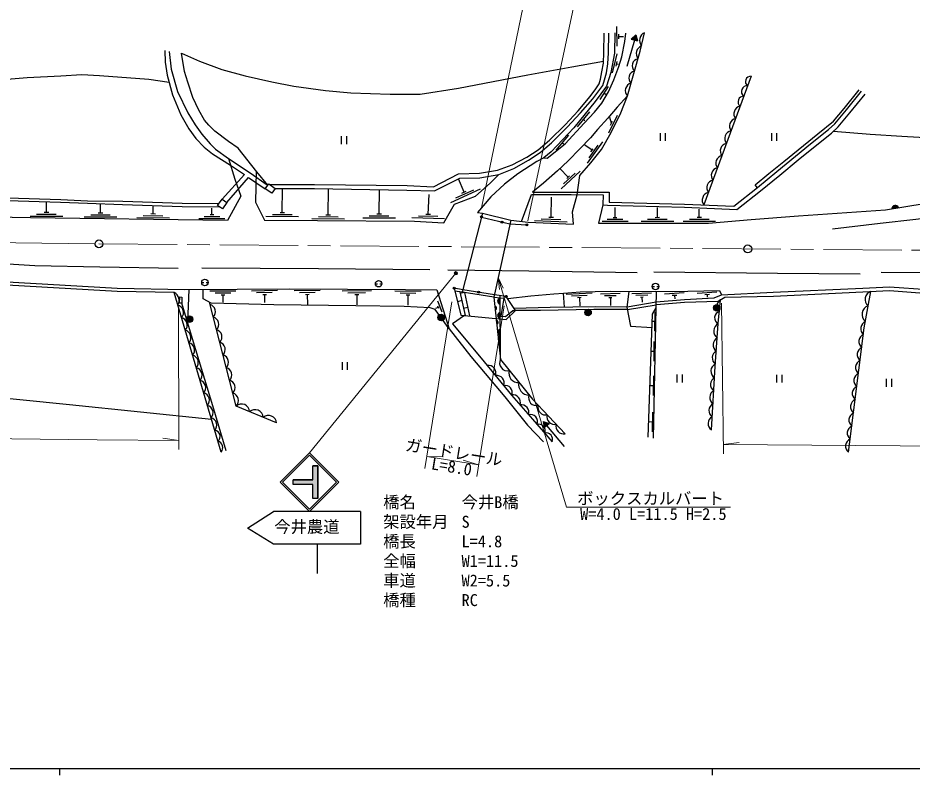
# Model space of a CAD drawing. Units: millimetres at full size, sheet at 1:1000; details may follow other scales. Extents: x 40000 to 680000, y 20000 to 380000.
# Drawn here: x 161617 to 298632, y 204000 to 319989 of the extents above; entities that cross this region are included whole.
import ezdxf
from ezdxf.enums import TextEntityAlignment as Align

# ---------------------------------------------------------------- set-up
doc = ezdxf.new("R2010")
doc.units = ezdxf.units.MM
doc.header["$LTSCALE"] = 1000
doc.linetypes.add('CHAIN', pattern=[18.5, 12, -1.5, 3.5, -1.5])
doc.linetypes.add('DASHED', pattern=[7.5, 6, -1.5])
for name, color, linetype, lineweight in [('M-BGD', 7, 'Continuous', 25), ('M-BMK', 2, 'CHAIN', 13), ('M-BMK-SRVR', 3, 'Continuous', 25), ('M-STR-HTXT', 7, 'Continuous', 13), ('M-STR-STR1', 1, 'Continuous', 25), ('M-STR-STRC', 7, 'Continuous', 25), ('M-TTL-BAND', 7, 'Continuous', 25)]:
    doc.layers.add(name, color=color, linetype=linetype, lineweight=lineweight)
doc.styles.add('ＭＳ ゴシック', font='')
doc.styles.get('ＭＳ ゴシック').set_extended_font_data('MS Gothic')

# ---------------------------------------------------------------- blocks, each defined once
blk = doc.blocks.new('open_arrow')
at = {"color": 0, "linetype": 'Continuous', "lineweight": -2}
blk.add_lwpolyline([(7.5, 1.25), (0, 0), (7.5, -1.25)], dxfattribs=at)

msp = doc.modelspace()

# ---------------------------------------------------------------- hatches: boundary and pattern name
at = {"layer": 'M-BGD'}
for points in [[(256561, 316462), (256301, 317369), (255600, 316738)], [(295544, 290773, -0.82183), (296522, 290933)], [(232506, 289516, -1), (232806, 289516, -0.41421), (232656, 289366, -0.41421)], [(235642, 288718, -1), (235942, 288718, -0.41421), (235792, 288568, -0.41421)], [(239427, 288273, -1), (239727, 288273, -0.41421), (239577, 288123, -0.41421)], [(228309, 278568, -1), (228609, 278568, -0.41421), (228459, 278418, -0.41421)], [(232067, 277971, -1), (232367, 277971, -0.41421), (232217, 277821, -0.41421)], [(235530, 276105, -0.82183), (235528, 277096)], [(236285, 277334, -1), (236585, 277334, -0.41421), (236435, 277184, -0.41421)], [(234746, 275196), (234679, 275819, -0.84072)], [(268190, 275586, -1), (269190, 275586, -0.41421), (268690, 275086, -0.41421)], [(187427, 273842, -1), (188427, 273842, -0.41421), (187927, 273342, -0.41421)], [(225954, 274109, -1), (226954, 274109, -0.41421), (226454, 273609, -0.41421)], [(235536, 273904, -0.82183), (235533, 274895)], [(248472, 274854, -1), (249472, 274854, -0.41421), (248972, 274354, -0.41421)], [(234977, 273036), (234910, 273659, -0.84072)], [(235542, 271317, -0.82183), (235540, 272308)], [(235268, 270310), (235202, 270932, -0.84072)], [(243019, 257883), (242123, 258179), (242250, 257244)]]:
    msp.add_hatch(color=256, dxfattribs=at).paths.add_polyline_path(points)
at = {"layer": 'M-STR-HTXT'}
msp.add_hatch(color=256, dxfattribs=at).paths.add_polyline_path([(228953, 280997, -0.41421), (228853, 280658, -0.41421), (228514, 280758, -1)])
at = {"layer": 'M-STR-STRC'}
msp.add_hatch(color=256, dxfattribs=at).paths.add_polyline_path([(206800, 248505), (206800, 246380), (207550, 246380), (207550, 251380), (206800, 251380), (206800, 249255), (203800, 249255), (203800, 248505)])

# ---------------------------------------------------------------- linework, layer by layer
at = {"layer": 'M-BGD'}
for p, q in [((253333, 318645), (253376, 315646)), ((253650, 317500), (253660, 316800)), ((253655, 317150), (254405, 317160)), ((256081, 316600), (254924, 312563)), ((256301, 317369), (255600, 316738)), ((255600, 316738), (256561, 316462)), ((256301, 317369), (256561, 316462)), ((253394, 314485), (252684, 311570)), ((253414, 313297), (253248, 312617)), ((253331, 312957), (253617, 312887)), ((252083, 309487), (250775, 307475)), ((251429, 308481), (251680, 308317)), ((249200, 305613), (247290, 303299)), ((248245, 304456), (248476, 304265)), ((252141, 302403), (253504, 305076)), ((252555, 303876), (252332, 304737)), ((252396, 303564), (252714, 304188)), ((211172, 301848), (211172, 300648)), ((211972, 301848), (211972, 300648)), ((246002, 302020), (244067, 299727)), ((260017, 302341), (260017, 301141)), ((260817, 302341), (260817, 301141)), ((277076, 302341), (277076, 301141)), ((277876, 302341), (277876, 301141)), ((245034, 300873), (245263, 300680)), ((249587, 299718), (248502, 300505)), ((248898, 297747), (251247, 300985)), ((249125, 298571), (250534, 300513)), ((249422, 299492), (249751, 299945)), ((245914, 295597), (244670, 296918)), ((244860, 293794), (247785, 296523)), ((245241, 294559), (246996, 296196)), ((229975, 293305), (229114, 295331)), ((245709, 295406), (246118, 295788)), ((202132, 290187), (202159, 293872)), ((209174, 289843), (209185, 293804)), ((216961, 289958), (217017, 293686)), ((227945, 291727), (232500, 293790)), ((228732, 292412), (231465, 293651)), ((229656, 293160), (230294, 293449)), ((224494, 289938), (224613, 292946)), ((243309, 289453), (243364, 292522)), ((165986, 290216), (165986, 291716)), ((174269, 290105), (174269, 291525)), ((182330, 289998), (182347, 291258)), ((191335, 289878), (191335, 290854)), ((253129, 289433), (253129, 290933)), ((259598, 289439), (259595, 290939)), ((266027, 289451), (266027, 290687)), ((295544, 290773), (296522, 290933)), ((163486, 289616), (168486, 289616)), ((164486, 289916), (167486, 289916)), ((165636, 290216), (166336, 290216)), ((171769, 289505), (176769, 289505)), ((172769, 289805), (175769, 289805)), ((173919, 290105), (174619, 290105)), ((179823, 289431), (184822, 289365)), ((180826, 289718), (183826, 289678)), ((181980, 290003), (182680, 289993)), ((189335, 289278), (193335, 289278)), ((190135, 289578), (192535, 289578)), ((191055, 289878), (191615, 289878)), ((199629, 289602), (204629, 289572)), ((200631, 289896), (203631, 289878)), ((201782, 290189), (202482, 290185)), ((206669, 289261), (211669, 289224)), ((207672, 289554), (210672, 289531)), ((208824, 289845), (209524, 289840)), ((214461, 289358), (219461, 289358)), ((215461, 289658), (218461, 289658)), ((216611, 289958), (217311, 289958)), ((221980, 289401), (226978, 289275)), ((222987, 289676), (225986, 289600)), ((224144, 289947), (224844, 289929)), ((241798, 289213), (244796, 289094)), ((242959, 289467), (243659, 289439)), ((251929, 289133), (254329, 289133)), ((252849, 289433), (253409, 289433)), ((258099, 289136), (261099, 289142)), ((259248, 289438), (259948, 289439)), ((264527, 289151), (267527, 289151)), ((265677, 289451), (266377, 289451)), ((236994, 288431), (239577, 288273)), ((240787, 288953), (245783, 288754)), ((251129, 288833), (255129, 288833)), ((257099, 288834), (262099, 288844)), ((263527, 288851), (268527, 288851)), ((187820, 278393), (187628, 273308)), ((189782, 279448), (190107, 279448)), ((190457, 279448), (190782, 279448)), ((201395, 278216), (197395, 278145)), ((207956, 278212), (203956, 278177)), ((215784, 278170), (211284, 278132)), ((216395, 279271), (216720, 279271)), ((217070, 279271), (217395, 279271)), ((229715, 277961), (228567, 278143)), ((258819, 278842), (259144, 278842)), ((259494, 278842), (259819, 278842)), ((195036, 278133), (191036, 278133)), ((194236, 277833), (191836, 277833)), ((193316, 277533), (192756, 277533)), ((193036, 277533), (193036, 276458)), ((200600, 277902), (198200, 277860)), ((199686, 277586), (199126, 277576)), ((199406, 277581), (199426, 276407)), ((207158, 277905), (204758, 277884)), ((206241, 277597), (205681, 277592)), ((205961, 277594), (205974, 276094)), ((214887, 277863), (212187, 277840)), ((213854, 277554), (213224, 277549)), ((213539, 277551), (213552, 276051)), ((223385, 278078), (219386, 278128)), ((222582, 277788), (220182, 277818)), ((221658, 277499), (221098, 277507)), ((221378, 277503), (221359, 276003)), ((229317, 278024), (230166, 274405)), ((230067, 277905), (229379, 277759)), ((230067, 277905), (230824, 274341)), ((234532, 277195), (236054, 277043)), ((235551, 267661), (235527, 277461)), ((235530, 276105), (235528, 277096)), ((245385, 275697), (245222, 277840)), ((249617, 277808), (245621, 277635)), ((248831, 277474), (246433, 277370)), ((247925, 277134), (247365, 277110)), ((247645, 277122), (247698, 275891)), ((253884, 277752), (250885, 277688)), ((253291, 277439), (251491, 277401)), ((252607, 277124), (252187, 277115)), ((252397, 277120), (252423, 275913)), ((258710, 277834), (255712, 277743)), ((258120, 277516), (256320, 277462)), ((257439, 277195), (257019, 277183)), ((257229, 277189), (257252, 276439)), ((258988, 255616), (259449, 278075)), ((263707, 277854), (260712, 277682)), ((262576, 277489), (261877, 277448)), ((262226, 277468), (262257, 276937)), ((268688, 277994), (265696, 277777)), ((267563, 277612), (266865, 277561)), ((267214, 277586), (267240, 277222)), ((226025, 275652), (225611, 275490)), ((226102, 275457), (225949, 275848)), ((226633, 274924), (225976, 276600)), ((229631, 276685), (228983, 276518)), ((229902, 275528), (230543, 275664)), ((234679, 275819), (234746, 275196)), ((235536, 273904), (235533, 274895)), ((259193, 271979), (259255, 274978)), ((234910, 273659), (234977, 273036)), ((259224, 273478), (258818, 273487)), ((235542, 271317), (235540, 272308)), ((235202, 270932), (235268, 270310)), ((259098, 267405), (259125, 270404)), ((259111, 268905), (258660, 268909)), ((211283, 267263), (211283, 266063)), ((212083, 267263), (212083, 266063)), ((258994, 262143), (259055, 265143)), ((262604, 265352), (262604, 264152)), ((263404, 265352), (263404, 264152)), ((277874, 265314), (277874, 264114)), ((278674, 265314), (278674, 264114)), ((294678, 264691), (294678, 263491)), ((295478, 264691), (295478, 263491)), ((259024, 263643), (258479, 263654)), ((258837, 256579), (258899, 259578)), ((242123, 258179), (243019, 257883)), ((242123, 258179), (242250, 257244)), ((242250, 257244), (243019, 257883)), ((258868, 258079), (258286, 258091)), ((242634, 257564), (245318, 254333))]:
    msp.add_line(p, q, dxfattribs=at)
at = {"layer": 'M-BGD', "linetype": 'DASHED'}
for p, q in [((192927, 292247), (196323, 296000)), ((193656, 291719), (196970, 295562)), ((196970, 295562), (199526, 293829)), ((246414, 292931), (251315, 292908)), ((254956, 275755), (259417, 276489)), ((255003, 275332), (259408, 276058))]:
    msp.add_line(p, q, dxfattribs=at)
at = {"layer": 'M-BGD'}
for points in [[(200260, 294455), (207042, 294467), (221239, 294315), (225292, 294115), (229131, 296118), (232350, 296190), (235122, 296670), (237357, 297465), (239596, 298646), (241326, 299792), (243072, 301247), (245448, 303616), (247462, 305762), (249305, 307929), (250193, 309144), (250703, 309872), (250895, 310595), (251104, 311714), (251327, 313046), (251402, 314663), (251453, 317671)], [(201055, 293880), (207076, 293836), (221218, 293622), (225427, 293476), (229308, 295429), (232417, 295498), (235299, 295997), (237594, 296907), (239865, 298191), (241642, 299386), (243391, 300854), (245781, 303230), (247828, 305435), (249732, 307612), (250642, 308827), (251224, 309642), (251483, 310480), (251787, 311593), (252018, 312972), (252094, 314641), (252145, 317660)], [(253063, 317696), (253018, 314594), (252477, 311604), (251817, 309515), (250091, 307163), (246796, 303173), (243318, 299495), (242209, 298571), (241112, 297992), (238197, 296088), (236188, 294516), (234064, 292556), (232050, 290180), (232794, 290058)], [(237124, 289025), (239812, 288691), (246734, 288416), (246593, 290281), (247310, 292883), (247704, 295841), (249424, 297806), (251014, 299805), (252498, 302443), (254020, 305429), (254999, 308055), (256951, 314875), (257648, 317725)], [(242209, 298571), (242724, 298489), (245495, 300722), (248378, 303855), (249975, 305567), (251076, 306919), (252119, 308662), (252929, 310488), (253713, 312560), (254147, 313999), (254639, 316383), (254756, 317671)], [(184155, 315008), (184189, 313216), (184499, 311197), (185301, 308210), (186594, 305142), (187814, 303001), (188870, 301526), (190153, 300162), (191456, 299150), (194196, 297420)], [(184819, 314833), (185109, 312110), (186048, 308723), (187643, 305433), (188766, 303631), (189804, 302176), (191102, 300689), (191915, 299882), (193869, 298451)], [(199912, 294364), (198243, 296395), (195365, 300055), (193892, 301035), (191815, 302646), (190876, 303545), (190208, 304333), (189351, 305875), (188429, 307807), (187652, 310123), (187146, 311795), (186675, 314576), (189443, 313335), (192867, 312085), (196438, 311137), (200512, 310201), (203895, 309548), (208768, 308863), (212613, 308493), (218654, 308305), (223250, 308281), (229128, 309249), (239742, 311261), (246510, 312485), (251342, 313365)], [(102111, 306520), (105813, 306731), (114836, 307346), (125317, 308046), (137906, 308970), (148985, 309659), (163034, 310847), (168204, 311130), (171399, 311331), (174140, 311145), (181659, 310595), (184781, 310146)], [(273956, 311037), (270411, 301358), (266725, 291335)], [(251315, 292908), (251225, 291340), (251978, 291324), (263764, 291015), (271791, 290649), (275377, 293476), (278364, 295912), (281195, 298258), (283506, 300124), (286262, 302349), (287319, 303292), (289102, 305449), (291434, 308308)], [(252198, 293278), (252201, 291746), (263777, 291442), (271308, 291168), (274935, 294027), (277916, 296457), (280748, 298805), (283062, 300674), (285804, 302887), (286808, 303783), (288556, 305898), (290887, 308754)], [(274889, 293990), (274594, 294420), (276687, 296148), (278979, 297989), (284198, 302222), (286602, 304168), (288231, 306133), (290527, 308974)], [(254999, 308055), (253422, 306310), (251997, 304625), (250450, 302881), (249361, 301606), (247734, 299907), (245923, 298100), (244312, 296580), (242144, 294681), (240471, 293312), (246500, 293290)], [(193869, 298451), (194869, 295296), (195757, 292700), (193726, 288946), (163559, 289348), (155022, 289490), (147685, 290015), (137864, 291075), (130654, 292173), (127379, 292857), (122218, 294344), (114912, 296968), (109439, 299172), (104200, 301771), (105942, 306739)], [(105071, 304255), (106644, 303415), (113784, 300224), (119276, 298209), (124913, 296339), (127171, 295640), (134756, 294388), (141838, 293674), (150615, 293018), (160053, 292404), (168179, 292169), (172291, 291951), (177673, 291924), (186810, 291620), (192442, 291577)], [(104914, 303807), (106448, 303011), (113727, 299860), (119218, 297838), (124780, 295921), (127072, 295216), (134688, 293882), (141794, 293166), (150580, 292509), (160051, 292014), (168124, 291777), (172284, 291590), (177663, 291414), (186800, 291110), (192512, 291066)], [(286607, 302657), (292185, 302175), (297032, 301854), (305055, 301422), (313097, 301068), (322322, 300528), (330882, 299994), (333749, 300315), (335927, 300528), (339370, 301817)], [(198143, 296522), (198036, 291769), (199395, 289004), (207531, 288955), (222367, 288844), (226880, 288603), (228501, 291451), (231739, 292703), (233959, 294661), (235299, 295997)], [(251225, 291340), (250602, 288532), (258459, 288536), (267450, 288554), (273957, 289119), (281209, 289664), (294542, 290609), (309205, 293007), (313713, 293663), (316820, 293700), (321322, 293427), (327472, 293161), (333867, 291849), (344524, 291290), (350765, 291027), (357658, 290583)], [(238762, 288821), (240328, 292960), (246414, 292931)], [(286413, 287701), (293717, 288549), (299186, 289164), (304650, 289846), (310376, 290509), (312123, 290688), (316483, 290590), (326469, 290485), (332555, 290332), (339787, 289739), (356254, 288401)], [(128879, 284762), (135923, 284152), (146467, 283129), (154381, 282660), (164223, 282042), (174166, 281838), (186191, 281639)], [(192761, 253489), (185555, 277906), (176832, 278054), (151040, 279552), (130752, 280942), (128446, 281074)], [(128666, 281499), (130779, 281378), (151071, 280062), (176851, 278564), (187199, 278389), (203230, 278510), (220999, 278409), (225824, 278333), (227673, 272342), (231043, 268144), (236250, 261933), (239686, 257599), (242134, 255058)], [(189810, 281702), (207653, 281579), (224747, 281453)], [(227509, 281372), (239926, 281250), (256484, 281000)], [(259035, 281095), (278000, 280903), (290695, 280793)], [(293893, 281060), (300665, 280977), (309424, 280098), (325826, 278180), (334495, 278316), (341988, 278186)], [(227673, 272342), (225548, 275333), (224795, 275575), (220806, 275760), (213409, 275869), (200830, 276047), (191221, 276298), (190007, 276931), (190007, 278410)], [(229815, 278352), (228459, 278568), (229507, 274469), (236411, 273798), (237854, 275183), (236435, 277334), (234619, 277589)], [(245222, 277840), (247790, 278035), (252352, 278118), (261891, 278060), (269109, 278230), (269404, 277592), (277347, 277951), (291060, 278593), (295187, 278797), (301025, 278369), (301550, 275963), (309443, 276246), (327804, 275212), (335927, 274753), (344965, 273654), (345356, 273168), (345791, 271047), (345007, 263627), (344416, 258753)], [(259408, 276058), (259470, 276068), (263761, 276447), (268912, 276599), (269942, 277205), (277373, 277386), (291087, 278028), (295180, 278230), (300460, 277843), (301098, 275381), (309396, 275814), (316838, 275365), (327832, 274714), (335877, 274190), (340187, 273851), (340394, 274210)], [(234532, 277195), (235551, 267661), (240456, 261582), (245490, 256296)], [(236109, 277379), (235602, 274293), (236319, 274233), (237470, 275184), (237854, 275183)], [(255215, 278101), (254945, 275659), (255465, 272751), (258786, 272565)], [(259417, 276489), (263732, 276871), (268324, 277105), (269404, 277592)], [(267881, 256891), (268480, 266605), (268932, 273154), (269293, 276823)], [(288876, 253450), (291306, 272524), (292283, 278087)], [(193549, 253687), (191498, 260549), (188526, 270314), (186730, 276301)], [(201253, 257963), (195082, 260509), (190962, 276433)], [(237633, 275518), (243153, 275661), (250123, 275774), (254956, 275755)], [(258207, 255786), (258857, 274603), (259398, 275573)], [(230067, 274414), (228214, 273106), (232587, 267867), (237257, 262223), (240451, 258504), (243479, 255072)], [(255003, 275332), (249843, 275331), (241711, 275182), (237854, 275183)], [(119625, 268231), (123963, 266399), (147660, 262974), (169527, 260768), (191281, 258504)]]:
    msp.add_lwpolyline(points, dxfattribs=at)
at = {"layer": 'M-BGD', "linetype": 'DASHED'}
for points in [[(193869, 298451), (197384, 296163), (199677, 294505), (199912, 294364)], [(194196, 297420), (194668, 297122), (196323, 296000)], [(246500, 293290), (250596, 293275), (252198, 293278)], [(236667, 276982), (240191, 277391), (243713, 277725), (245222, 277840)]]:
    msp.add_lwpolyline(points, dxfattribs=at)
at = {"layer": 'M-BGD'}
for points in [[(201055, 293880), (200506, 293120), (199526, 293829), (200075, 294589)], [(192223, 291275), (192927, 292247), (193656, 291719), (192953, 290747)], [(186730, 276301), (186392, 276309), (186412, 277242), (186751, 277234)]]:
    msp.add_lwpolyline(points, close=True, dxfattribs=at)
for centre, radius in [((232656, 289516), 150), ((235792, 288718), 150), ((239577, 288273), 150), ((190282, 279448), 500), ((216895, 279271), 500), ((228459, 278568), 150), ((259319, 278842), 500), ((232217, 277971), 150), ((236435, 277334), 150), ((268690, 275586), 500), ((187927, 273842), 500), ((226454, 274109), 500), ((248972, 274854), 500)]:
    msp.add_circle(centre, radius, dxfattribs=at)
for centre, radius, start, end in [((258149, 316536), 1290, 112.81768, 219.68438), ((257677, 314516), 1305, 113.54157, 216.39242), ((256864, 312652), 1114, 102.28395, 225.77424), ((256345, 310765), 1119, 103.34843, 224.70977), ((273878, 310251), 790, 84.27439, 235.48972), ((255840, 308854), 1160, 104.51428, 223.54391), ((273348, 308729), 875, 84.62438, 234.89039), ((272845, 307125), 889, 89.74773, 230.01638), ((272483, 305302), 1160, 100.36724, 219.39686), ((271795, 303424), 1160, 100.36724, 219.39686), ((271089, 301522), 1181, 99.30213, 220.41571), ((270397, 299614), 1160, 100.29304, 219.32266), ((269707, 297737), 1160, 100.29304, 219.32266), ((269016, 295860), 1160, 100.29304, 219.32266), ((268326, 293983), 1160, 100.29304, 219.32266), ((267661, 292076), 1194, 101.22081, 218.39488), ((296049, 290756), 505, 20.45835, 178.11654), ((184979, 276693), 1342, 328.29499, 64.58854), ((235627, 276601), 505, 101.31267, 258.97086), ((269820, 275845), 1111, 118.35368, 230.4309), ((292708, 276881), 1278, 109.41678, 230.67641), ((185840, 274862), 1160, 316.92696, 75.95658), ((190728, 274988), 1160, 314.98932, 74.01894), ((234658, 275502), 318, 285.99029, 86.20802), ((292344, 274572), 1394, 108.67186, 231.42133), ((186406, 272943), 1160, 316.92696, 75.95658), ((191229, 273051), 1160, 314.98932, 74.01894), ((235632, 274400), 505, 101.31267, 258.97086), ((269327, 274041), 971, 102.73926, 246.04532), ((234889, 273342), 318, 285.99029, 86.20802), ((269542, 272006), 1300, 117.94746, 234.15881), ((291962, 272387), 1199, 113.96098, 228.92475), ((186972, 271025), 1160, 316.92696, 75.95658), ((191730, 271115), 1160, 314.98932, 74.01894), ((235639, 271813), 505, 101.31267, 258.97086), ((291631, 270416), 1160, 113.22336, 232.25299), ((187538, 269107), 1160, 316.92696, 75.95658), ((192231, 269179), 1160, 314.98932, 74.01894), ((235181, 270615), 318, 285.99029, 86.20802), ((269299, 269914), 1160, 116.53832, 235.56794), ((269161, 267918), 1160, 116.53832, 235.56794), ((291378, 268432), 1160, 113.22336, 232.25299), ((188104, 267189), 1160, 316.92696, 75.95658), ((192732, 267242), 1160, 314.98932, 74.01894), ((236624, 267132), 1197, 153.75378, 284.03509), ((291134, 266442), 1169, 113.46657, 232.00978), ((188670, 265271), 1160, 316.92696, 75.95658), ((193233, 265306), 1160, 314.98932, 74.01894), ((233708, 265588), 1160, 340.09311, 99.12273), ((238274, 265558), 1421, 163.09181, 274.69706), ((268960, 265886), 1168, 112.94787, 239.84391), ((189236, 263352), 1160, 316.92696, 75.95658), ((193733, 263370), 1160, 314.98932, 74.01894), ((234983, 264047), 1160, 340.09311, 99.12273), ((268900, 263842), 1160, 116.95176, 235.98139), ((290872, 264455), 1160, 113.22336, 232.25299), ((236318, 262650), 1031, 335.55303, 103.6628), ((239914, 263779), 1567, 166.60846, 271.1804), ((290619, 262471), 1160, 113.22336, 232.25299), ((189802, 261434), 1160, 316.92696, 75.95658), ((194175, 261363), 1246, 316.7207, 72.28756), ((237460, 261095), 1160, 340.70246, 99.73208), ((241047, 261782), 1182, 158.62488, 284.96946), ((268776, 261846), 1160, 116.95176, 235.98139), ((190368, 259516), 1160, 316.92696, 75.95658), ((195912, 259661), 1187, 0.75428, 134.41532), ((238760, 259569), 1160, 341.13991, 100.16954), ((242468, 260323), 1160, 164.09296, 283.12258), ((268653, 259849), 1160, 116.95176, 235.98139), ((290437, 260420), 1250, 115.02591, 230.45044), ((197936, 258700), 1286, 4.56411, 130.60549), ((200012, 257840), 1247, 5.64934, 129.52026), ((240149, 258142), 1091, 336.71471, 105.4216), ((243848, 258875), 1160, 164.09296, 283.12258), ((290099, 258390), 1160, 113.22336, 232.25299), ((190934, 257598), 1160, 316.92696, 75.95658), ((241428, 256782), 970, 336.245, 106.6023), ((245227, 257427), 1160, 164.09296, 283.12258), ((268530, 257853), 1160, 116.95176, 235.98139), ((191690, 255873), 936, 308.5083, 84.37524), ((242564, 255437), 985, 338.25229, 104.59502), ((289846, 256406), 1160, 113.22336, 232.25299), ((191996, 254161), 1018, 318.71072, 74.17281), ((289638, 254389), 1209, 114.55575, 230.9206)]:
    msp.add_arc(centre, radius, start, end, dxfattribs=at)
at = {"layer": 'M-BMK'}
msp.add_lwpolyline([(80876, 313326), (84661, 310172), (88014, 307694), (92803, 304365), (99222, 300588), (104354, 297860), (110511, 295119), (115488, 293169), (122626, 290813), (129483, 288669), (133292, 287759), (141681, 286769), (152392, 285801), (161316, 285510), (174040, 285373), (337239, 284111), (374464, 285094), (415706, 288219), (543202, 302958), (556554, 304512), (573494, 305786)], dxfattribs=at)
at = {"layer": 'M-BMK-SRVR'}
for centre in [(174040, 285373), (273452, 284604)]:
    msp.add_circle(centre, 600, dxfattribs=at)
at = {"layer": 'M-STR-HTXT'}
for p, q in [((232665, 290907), (240504, 328772)), ((239771, 288906), (247917, 327055)), ((228733, 280878), (206301, 253381)), ((186210, 275687), (186278, 253879)), ((228121, 276475), (223967, 250974)), ((231917, 249750), (236151, 275904)), ((269421, 276288), (269712, 253191)), ((183842, 255619), (186273, 255277)), ((269694, 254632), (272128, 254955)), ((224265, 252801), (232203, 251516)), ((224266, 252809), (226720, 252738)), ((232203, 251516), (229858, 252242))]:
    msp.add_line(p, q, dxfattribs=at)
for points in [[(235194, 280214), (245680, 245034), (270812, 245034)], [(106502, 264544), (113446, 262251), (121511, 259729), (128029, 258172), (138573, 256927), (150553, 255845), (160665, 255516), (173762, 255374), (186273, 255277)], [(269694, 254632), (337519, 254108), (340304, 254181)]]:
    msp.add_lwpolyline(points, dxfattribs=at)
msp.add_circle((228733, 280878), 250, dxfattribs=at)
at = {"layer": 'M-STR-STR1'}
for p, q in [((232794, 290058), (229715, 277961)), ((232644, 289469), (236994, 288431)), ((232794, 290058), (237124, 289025)), ((237124, 289025), (234532, 277195)), ((234619, 277589), (229815, 278352)), ((234532, 277195), (229715, 277961))]:
    msp.add_line(p, q, dxfattribs=at)
at = {"layer": 'M-STR-STRC'}
for p, q in [((201801, 248881), (206301, 253381)), ((202155, 248881), (206301, 253027)), ((210801, 248880), (206301, 253381)), ((210448, 248880), (206301, 253027)), ((207550, 251380), (206800, 251380)), ((206800, 249255), (206800, 251380)), ((207550, 246380), (207550, 251380)), ((201801, 248881), (206301, 244380)), ((202155, 248881), (206301, 244734)), ((203800, 248505), (203800, 249255)), ((206800, 249255), (203800, 249255)), ((206800, 248505), (203800, 248505)), ((206301, 244734), (210448, 248880)), ((206301, 244380), (210801, 248880)), ((206800, 246380), (206800, 248505)), ((207550, 246380), (206800, 246380)), ((196793, 241830), (200801, 244380)), ((214101, 244380), (200801, 244380)), ((214101, 244380), (214101, 239380)), ((200801, 239380), (196793, 241830)), ((214101, 239380), (200801, 239380)), ((207451, 239380), (207451, 234880))]:
    msp.add_line(p, q, dxfattribs=at)
msp.add_lwpolyline([(203800, 249255), (206800, 249255), (206800, 251380), (207550, 251380), (207550, 246380), (206800, 246380), (206800, 248505), (203800, 248505)], close=True, dxfattribs=at)
at = {"layer": 'M-TTL-BAND'}
for p, q in [((40000, 205000), (579000, 205000)), ((168000, 205000), (168000, 204000)), ((268000, 205000), (268000, 204000))]:
    msp.add_line(p, q, dxfattribs=at)

# ---------------------------------------------------------------- block references
at = {"layer": 'M-STR-HTXT', "xscale": 240, "yscale": 240, "rotation": 286.6}
msp.add_blockref('open_arrow', (235194, 280214), dxfattribs=at)

# ---------------------------------------------------------------- texts
at = {"layer": 'M-STR-HTXT', "style": 'ＭＳ ゴシック'}
msp.add_text('ガードレール', height=1833, rotation=350.804, dxfattribs=at).set_placement((228209, 252006), align=Align.BOTTOM_CENTER)
msp.add_text('L=8.0', height=1833, rotation=350.804, dxfattribs=at).set_placement((228234, 252159), align=Align.TOP_CENTER)
for s, p in [('橋名', (217595, 244341)), ('今井B橋', (229595, 244341)), ('ボックスカルバート', (247312, 244918)), ('架設年月', (217595, 241341)), ('S', (229595, 241341)), ('橋長', (217595, 238341)), ('L=4.8', (229595, 238341)), ('全幅', (217595, 235341)), ('W1=11.5', (229595, 235341)), ('車道', (217595, 232341)), ('W2=5.5', (229595, 232341)), ('橋種', (217595, 229341)), ('RC', (229595, 229341))]:
    msp.add_text(s, height=1833, dxfattribs=at).set_placement(p, align=Align.BOTTOM_LEFT)
msp.add_text('W=4.0 L=11.5 H=2.5', height=1833, dxfattribs=at).set_placement((247762, 244921), align=Align.TOP_LEFT)
at = {"layer": 'M-STR-STRC', "style": 'ＭＳ ゴシック'}
msp.add_text('今井農道', height=1833, dxfattribs=at).set_placement((205898, 242041), align=Align.MIDDLE_CENTER)

doc.saveas('drawing.dxf')
